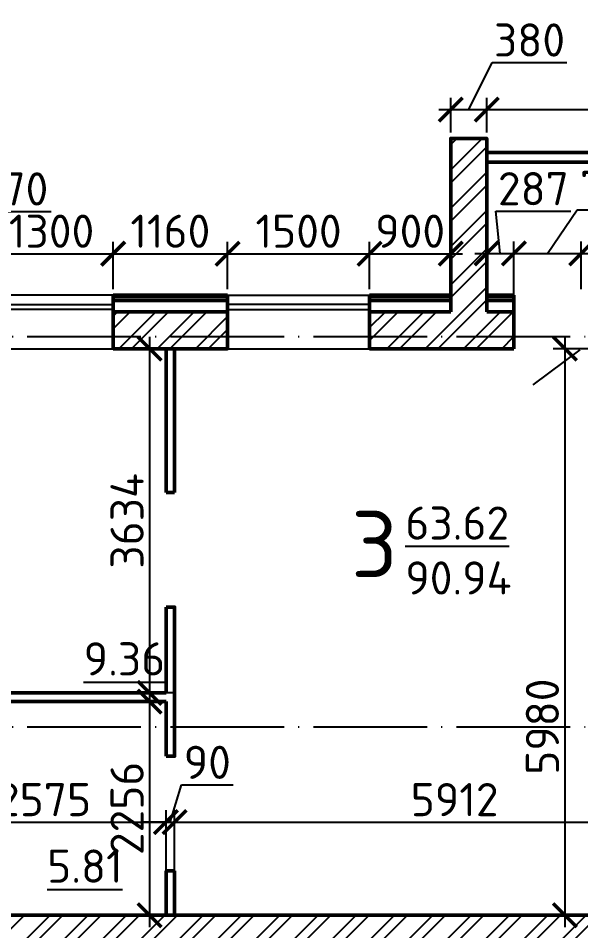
# Model space of a CAD drawing. Header units: millimetres. Extents: x -121275 to -95372, y 16759 to 40426.
# Drawn here: x -118329 to -118269.6, y 39454.6 to 39551 of the extents above; entities that cross this region are included whole.
import ezdxf

# ---------------------------------------------------------------- set-up
doc = ezdxf.new("R2010")
doc.units = ezdxf.units.MM
doc.header["$LTSCALE"] = 0.5
doc.linetypes.add('ACAD_ISO04W100', pattern=[30, 24, -3, 0, -3])
for name, color, linetype in [('оси', 7, 'ACAD_ISO04W100'), ('размеры', 7, 'Continuous'), ('тонкие', 7, 'Continuous')]:
    doc.layers.add(name, color=color, linetype=linetype)
doc.layers.add('построения', color=6, linetype='Continuous', lineweight=25)
doc.layers.add('ТОНКИЕе', color=7, linetype='Continuous', lineweight=25)
doc.styles.add('Наклонный', font='isocpeur.ttf', dxfattribs={"height": 3.5})
doc.dimstyles.new('СТРОИТЕЛЬНЫЙ', dxfattribs={"dimtxt": 3.5, "dimasz": 2.5, "dimexe": 1.25, "dimexo": 0.625, "dimtad": 1, "dimdec": 0, "dimlfac": 100, "dimdsep": 46, "dimtxsty": 'Наклонный', "dimblk1": 'ARCHTICK', "dimblk2": 'ARCHTICK', "dimsah": 1, "dimcen": 0, "dimdle": 1.25, "dimadec": 0, "dimazin": 0, "dimtfac": 0.75, "dimtdec": 0, "dimtmove": 0, "dimatfit": 3, "dimldrblk": 'ARCHTICK', "dimfxl": 1, "dimtolj": 1, "dimtzin": 0, "dimarcsym": 0})
pattern_1 = [(45, (1722.8638, 1044.5907), (-2.02055763, 2.02055763), []), (45, (1724.2108, 1044.5907), (-2.02055763, 2.02055763), [])]

# ---------------------------------------------------------------- blocks, each defined once
blk = doc.blocks.new('_ArchTick')
at = {"color": 0, "linetype": 'ByBlock', "const_width": 0.15}
blk.add_lwpolyline([(-0.5, -0.5), (0.5, 0.5)], dxfattribs=at)
blk = doc.blocks.new('*D796')
at = {"layer": 'Defpoints', "color": 0, "transparency": 16777216}
for p in [(-118331.987, 39526.118), (-118339.153, 39519.99), (-118331.987, 39519.99)]:
    blk.add_point(p, dxfattribs=at)
at = {"layer": 'размеры', "color": 0, "lineweight": -2, "transparency": 16777216}
for p, q in [((-118335.57, 39526.118), (-118333.431, 39530.579)), ((-118333.431, 39530.579), (-118325.531, 39530.579)), ((-118339.153, 39520.615), (-118339.153, 39527.368)), ((-118331.987, 39520.615), (-118331.987, 39527.368)), ((-118340.403, 39526.118), (-118330.737, 39526.118))]:
    blk.add_line(p, q, dxfattribs=at)
at = {"layer": 'размеры', "color": 0, "lineweight": -2, "transparency": 16777216, "xscale": 2.5, "yscale": 2.5, "zscale": 2.5, "rotation": 180}
blk.add_blockref('_ArchTick', (-118339.153, 39526.118), dxfattribs=at)
at = {"layer": 'размеры', "color": 0, "lineweight": -2, "transparency": 16777216, "xscale": 2.5, "yscale": 2.5, "zscale": 2.5}
blk.add_blockref('_ArchTick', (-118331.987, 39526.118), dxfattribs=at)
at = {"layer": 'размеры', "color": 0, "transparency": 16777216, "insert": (-118329.481, 39532.954), "char_height": 3.5, "attachment_point": 5, "style": 'Наклонный'}
blk.add_mtext('\\A1;770', dxfattribs=at)
blk = doc.blocks.new('*D797')
at = {"layer": 'Defpoints', "color": 0, "transparency": 16777216}
for p in [(-118318.987, 39526.118), (-118318.987, 39521.74), (-118331.987, 39519.99)]:
    blk.add_point(p, dxfattribs=at)
at = {"layer": 'размеры', "color": 0, "lineweight": -2, "transparency": 16777216}
for p, q in [((-118331.987, 39520.615), (-118331.987, 39527.368)), ((-118318.987, 39522.365), (-118318.987, 39527.368)), ((-118333.237, 39526.118), (-118317.737, 39526.118))]:
    blk.add_line(p, q, dxfattribs=at)
at = {"layer": 'размеры', "color": 0, "lineweight": -2, "transparency": 16777216, "xscale": 2.5, "yscale": 2.5, "zscale": 2.5, "rotation": 180}
blk.add_blockref('_ArchTick', (-118331.987, 39526.118), dxfattribs=at)
at = {"layer": 'размеры', "color": 0, "lineweight": -2, "transparency": 16777216, "xscale": 2.5, "yscale": 2.5, "zscale": 2.5}
blk.add_blockref('_ArchTick', (-118318.987, 39526.118), dxfattribs=at)
at = {"layer": 'размеры', "color": 0, "transparency": 16777216, "insert": (-118325.487, 39528.493), "char_height": 3.5, "attachment_point": 5, "style": 'Наклонный'}
blk.add_mtext('\\A1;1300', dxfattribs=at)
blk = doc.blocks.new('*D798')
at = {"layer": 'Defpoints', "color": 0, "transparency": 16777216}
for p in [(-118306.914, 39526.118), (-118318.987, 39521.74), (-118306.914, 39521.74)]:
    blk.add_point(p, dxfattribs=at)
at = {"layer": 'размеры', "color": 0, "lineweight": -2, "transparency": 16777216}
for p, q in [((-118318.987, 39522.365), (-118318.987, 39527.368)), ((-118306.914, 39522.365), (-118306.914, 39527.368)), ((-118320.237, 39526.118), (-118305.664, 39526.118))]:
    blk.add_line(p, q, dxfattribs=at)
at = {"layer": 'размеры', "color": 0, "lineweight": -2, "transparency": 16777216, "xscale": 2.5, "yscale": 2.5, "zscale": 2.5, "rotation": 180}
blk.add_blockref('_ArchTick', (-118318.987, 39526.118), dxfattribs=at)
at = {"layer": 'размеры', "color": 0, "lineweight": -2, "transparency": 16777216, "xscale": 2.5, "yscale": 2.5, "zscale": 2.5}
blk.add_blockref('_ArchTick', (-118306.914, 39526.118), dxfattribs=at)
at = {"layer": 'размеры', "color": 0, "transparency": 16777216, "insert": (-118312.95, 39528.493), "char_height": 3.5, "attachment_point": 5, "style": 'Наклонный'}
blk.add_mtext('\\A1;1160', dxfattribs=at)
blk = doc.blocks.new('*D799')
at = {"layer": 'Defpoints', "color": 0, "transparency": 16777216}
for p in [(-118291.914, 39526.118), (-118306.914, 39521.74), (-118291.914, 39521.74)]:
    blk.add_point(p, dxfattribs=at)
at = {"layer": 'размеры', "color": 0, "lineweight": -2, "transparency": 16777216}
for p, q in [((-118306.914, 39522.365), (-118306.914, 39527.368)), ((-118291.914, 39522.365), (-118291.914, 39527.368)), ((-118308.164, 39526.118), (-118290.664, 39526.118))]:
    blk.add_line(p, q, dxfattribs=at)
at = {"layer": 'размеры', "color": 0, "lineweight": -2, "transparency": 16777216, "xscale": 2.5, "yscale": 2.5, "zscale": 2.5, "rotation": 180}
blk.add_blockref('_ArchTick', (-118306.914, 39526.118), dxfattribs=at)
at = {"layer": 'размеры', "color": 0, "lineweight": -2, "transparency": 16777216, "xscale": 2.5, "yscale": 2.5, "zscale": 2.5}
blk.add_blockref('_ArchTick', (-118291.914, 39526.118), dxfattribs=at)
at = {"layer": 'размеры', "color": 0, "transparency": 16777216, "insert": (-118299.414, 39528.493), "char_height": 3.5, "attachment_point": 5, "style": 'Наклонный'}
blk.add_mtext('\\A1;1500', dxfattribs=at)
blk = doc.blocks.new('*D800')
at = {"layer": 'Defpoints', "color": 0, "transparency": 16777216}
for p in [(-118283.353, 39526.118), (-118291.914, 39521.74), (-118283.353, 39521.74)]:
    blk.add_point(p, dxfattribs=at)
at = {"layer": 'размеры', "color": 0, "lineweight": -2, "transparency": 16777216}
for p, q in [((-118291.914, 39522.365), (-118291.914, 39527.368)), ((-118283.353, 39522.365), (-118283.353, 39527.368)), ((-118293.164, 39526.118), (-118282.103, 39526.118))]:
    blk.add_line(p, q, dxfattribs=at)
at = {"layer": 'размеры', "color": 0, "lineweight": -2, "transparency": 16777216, "xscale": 2.5, "yscale": 2.5, "zscale": 2.5, "rotation": 180}
blk.add_blockref('_ArchTick', (-118291.914, 39526.118), dxfattribs=at)
at = {"layer": 'размеры', "color": 0, "lineweight": -2, "transparency": 16777216, "xscale": 2.5, "yscale": 2.5, "zscale": 2.5}
blk.add_blockref('_ArchTick', (-118283.353, 39526.118), dxfattribs=at)
at = {"layer": 'размеры', "color": 0, "transparency": 16777216, "insert": (-118287.633, 39528.493), "char_height": 3.5, "attachment_point": 5, "style": 'Наклонный'}
blk.add_mtext('\\A1;900', dxfattribs=at)
blk = doc.blocks.new('*D801')
at = {"layer": 'Defpoints', "color": 0, "transparency": 16777216}
for p in [(-118279.553, 39541.328), (-118283.353, 39538.29), (-118279.553, 39538.29)]:
    blk.add_point(p, dxfattribs=at)
at = {"layer": 'размеры', "color": 0, "lineweight": -2, "transparency": 16777216}
for p, q in [((-118281.453, 39541.328), (-118278.987, 39546.3)), ((-118278.987, 39546.3), (-118271.087, 39546.3)), ((-118283.353, 39538.915), (-118283.353, 39542.578)), ((-118279.553, 39538.915), (-118279.553, 39542.578)), ((-118284.603, 39541.328), (-118278.303, 39541.328))]:
    blk.add_line(p, q, dxfattribs=at)
at = {"layer": 'размеры', "color": 0, "lineweight": -2, "transparency": 16777216, "xscale": 2.5, "yscale": 2.5, "zscale": 2.5, "rotation": 180}
blk.add_blockref('_ArchTick', (-118283.353, 39541.328), dxfattribs=at)
at = {"layer": 'размеры', "color": 0, "lineweight": -2, "transparency": 16777216, "xscale": 2.5, "yscale": 2.5, "zscale": 2.5}
blk.add_blockref('_ArchTick', (-118279.553, 39541.328), dxfattribs=at)
at = {"layer": 'размеры', "color": 0, "transparency": 16777216, "insert": (-118275.037, 39548.675), "char_height": 3.5, "attachment_point": 5, "style": 'Наклонный'}
blk.add_mtext('\\A1;380', dxfattribs=at)
blk = doc.blocks.new('*D802')
at = {"layer": 'Defpoints', "color": 0, "transparency": 16777216}
for p in [(-118219.353, 39541.328), (-118279.553, 39538.29), (-118219.353, 39538.29)]:
    blk.add_point(p, dxfattribs=at)
at = {"layer": 'размеры', "color": 0, "lineweight": -2, "transparency": 16777216}
for p, q in [((-118279.553, 39538.915), (-118279.553, 39542.578)), ((-118219.353, 39538.915), (-118219.353, 39542.578)), ((-118280.803, 39541.328), (-118218.103, 39541.328))]:
    blk.add_line(p, q, dxfattribs=at)
at = {"layer": 'размеры', "color": 0, "lineweight": -2, "transparency": 16777216, "xscale": 2.5, "yscale": 2.5, "zscale": 2.5, "rotation": 180}
blk.add_blockref('_ArchTick', (-118279.553, 39541.328), dxfattribs=at)
at = {"layer": 'размеры', "color": 0, "lineweight": -2, "transparency": 16777216, "xscale": 2.5, "yscale": 2.5, "zscale": 2.5}
blk.add_blockref('_ArchTick', (-118219.353, 39541.328), dxfattribs=at)
at = {"layer": 'размеры', "color": 0, "transparency": 16777216, "insert": (-118249.453, 39543.703), "char_height": 3.5, "attachment_point": 5, "style": 'Наклонный'}
blk.add_mtext('\\A1;6020', dxfattribs=at)
blk = doc.blocks.new('*D835')
at = {"layer": 'Defpoints', "color": 0, "transparency": 16777216}
for p in [(-118276.683, 39526.151), (-118279.553, 39519.99), (-118276.683, 39519.99)]:
    blk.add_point(p, dxfattribs=at)
at = {"layer": 'размеры', "color": 0, "lineweight": -2, "transparency": 16777216}
for p, q in [((-118278.118, 39526.151), (-118278.577, 39530.604)), ((-118278.577, 39530.604), (-118270.677, 39530.604)), ((-118279.553, 39520.615), (-118279.553, 39527.401)), ((-118276.683, 39520.615), (-118276.683, 39527.401)), ((-118280.803, 39526.151), (-118275.433, 39526.151))]:
    blk.add_line(p, q, dxfattribs=at)
at = {"layer": 'размеры', "color": 0, "lineweight": -2, "transparency": 16777216, "xscale": 2.5, "yscale": 2.5, "zscale": 2.5, "rotation": 180}
blk.add_blockref('_ArchTick', (-118279.553, 39526.151), dxfattribs=at)
at = {"layer": 'размеры', "color": 0, "lineweight": -2, "transparency": 16777216, "xscale": 2.5, "yscale": 2.5, "zscale": 2.5}
blk.add_blockref('_ArchTick', (-118276.683, 39526.151), dxfattribs=at)
at = {"layer": 'размеры', "color": 0, "transparency": 16777216, "insert": (-118274.627, 39532.979), "char_height": 3.5, "attachment_point": 5, "style": 'Наклонный'}
blk.add_mtext('\\A1;287', dxfattribs=at)
blk = doc.blocks.new('*D836')
at = {"layer": 'Defpoints', "color": 0, "transparency": 16777216}
for p in [(-118269.583, 39526.151), (-118269.583, 39521.74), (-118276.683, 39519.99)]:
    blk.add_point(p, dxfattribs=at)
at = {"layer": 'размеры', "color": 0, "lineweight": -2, "transparency": 16777216}
for p, q in [((-118273.133, 39526.151), (-118269.995, 39530.753)), ((-118269.995, 39530.753), (-118262.795, 39530.753)), ((-118276.683, 39520.615), (-118276.683, 39527.401)), ((-118269.583, 39522.365), (-118269.583, 39527.401)), ((-118277.933, 39526.151), (-118268.333, 39526.151))]:
    blk.add_line(p, q, dxfattribs=at)
at = {"layer": 'размеры', "color": 0, "lineweight": -2, "transparency": 16777216, "xscale": 2.5, "yscale": 2.5, "zscale": 2.5, "rotation": 180}
blk.add_blockref('_ArchTick', (-118276.683, 39526.151), dxfattribs=at)
at = {"layer": 'размеры', "color": 0, "lineweight": -2, "transparency": 16777216, "xscale": 2.5, "yscale": 2.5, "zscale": 2.5}
blk.add_blockref('_ArchTick', (-118269.583, 39526.151), dxfattribs=at)
at = {"layer": 'размеры', "color": 0, "transparency": 16777216, "insert": (-118266.395, 39533.128), "char_height": 3.5, "attachment_point": 5, "style": 'Наклонный'}
blk.add_mtext('\\A1;710', dxfattribs=at)
blk = doc.blocks.new('*D837')
at = {"layer": 'Defpoints', "color": 0, "transparency": 16777216}
for p in [(-118260.9, 39526.151), (-118269.583, 39521.74), (-118260.9, 39521.74)]:
    blk.add_point(p, dxfattribs=at)
at = {"layer": 'размеры', "color": 0, "lineweight": -2, "transparency": 16777216}
for p, q in [((-118269.583, 39522.365), (-118269.583, 39527.401)), ((-118260.9, 39522.365), (-118260.9, 39527.401)), ((-118270.833, 39526.151), (-118259.65, 39526.151))]:
    blk.add_line(p, q, dxfattribs=at)
at = {"layer": 'размеры', "color": 0, "lineweight": -2, "transparency": 16777216, "xscale": 2.5, "yscale": 2.5, "zscale": 2.5, "rotation": 180}
blk.add_blockref('_ArchTick', (-118269.583, 39526.151), dxfattribs=at)
at = {"layer": 'размеры', "color": 0, "lineweight": -2, "transparency": 16777216, "xscale": 2.5, "yscale": 2.5, "zscale": 2.5}
blk.add_blockref('_ArchTick', (-118260.9, 39526.151), dxfattribs=at)
at = {"layer": 'размеры', "color": 0, "transparency": 16777216, "insert": (-118265.241, 39528.526), "char_height": 3.5, "attachment_point": 5, "style": 'Наклонный'}
blk.add_mtext('\\A1;868', dxfattribs=at)
blk = doc.blocks.new('*D872')
at = {"layer": 'Defpoints', "color": 0, "transparency": 16777216}
for p in [(-118312.503, 39466.116), (-118253.381, 39466.116), (-118253.381, 39456.29)]:
    blk.add_point(p, dxfattribs=at)
at = {"layer": 'размеры', "color": 0, "lineweight": -2, "transparency": 16777216}
for p, q in [((-118312.503, 39466.741), (-118312.503, 39467.366)), ((-118253.381, 39456.915), (-118253.381, 39467.366)), ((-118313.753, 39466.116), (-118252.131, 39466.116))]:
    blk.add_line(p, q, dxfattribs=at)
at = {"layer": 'размеры', "color": 0, "lineweight": -2, "transparency": 16777216, "xscale": 2.5, "yscale": 2.5, "zscale": 2.5, "rotation": 180}
blk.add_blockref('_ArchTick', (-118312.503, 39466.116), dxfattribs=at)
at = {"layer": 'размеры', "color": 0, "lineweight": -2, "transparency": 16777216, "xscale": 2.5, "yscale": 2.5, "zscale": 2.5}
blk.add_blockref('_ArchTick', (-118253.381, 39466.116), dxfattribs=at)
at = {"layer": 'размеры', "color": 0, "transparency": 16777216, "insert": (-118282.942, 39468.491), "char_height": 3.5, "attachment_point": 5, "style": 'Наклонный'}
blk.add_mtext('\\A1;5912', dxfattribs=at)
blk = doc.blocks.new('*D886')
at = {"layer": 'Defpoints', "color": 0, "transparency": 16777216}
for p in [(-118313.403, 39466.116), (-118339.153, 39456.29), (-118313.403, 39456.29)]:
    blk.add_point(p, dxfattribs=at)
at = {"layer": 'размеры', "color": 0, "lineweight": -2, "transparency": 16777216}
for p, q in [((-118339.153, 39456.915), (-118339.153, 39467.366)), ((-118313.403, 39456.915), (-118313.403, 39467.366)), ((-118340.403, 39466.116), (-118312.153, 39466.116))]:
    blk.add_line(p, q, dxfattribs=at)
at = {"layer": 'размеры', "color": 0, "lineweight": -2, "transparency": 16777216, "xscale": 2.5, "yscale": 2.5, "zscale": 2.5, "rotation": 180}
blk.add_blockref('_ArchTick', (-118339.153, 39466.116), dxfattribs=at)
at = {"layer": 'размеры', "color": 0, "lineweight": -2, "transparency": 16777216, "xscale": 2.5, "yscale": 2.5, "zscale": 2.5}
blk.add_blockref('_ArchTick', (-118313.403, 39466.116), dxfattribs=at)
at = {"layer": 'размеры', "color": 0, "transparency": 16777216, "insert": (-118326.278, 39468.491), "char_height": 3.5, "attachment_point": 5, "style": 'Наклонный'}
blk.add_mtext('\\A1;2575', dxfattribs=at)
blk = doc.blocks.new('*D887')
at = {"layer": 'Defpoints', "color": 0, "transparency": 16777216}
for p in [(-118312.503, 39466.116), (-118313.403, 39456.29), (-118312.503, 39456.29)]:
    blk.add_point(p, dxfattribs=at)
at = {"layer": 'размеры', "color": 0, "lineweight": -2, "transparency": 16777216}
for p, q in [((-118312.953, 39466.116), (-118311.771, 39470.053)), ((-118311.771, 39470.053), (-118306.321, 39470.053)), ((-118313.403, 39456.915), (-118313.403, 39467.366)), ((-118312.503, 39456.915), (-118312.503, 39467.366)), ((-118313.403, 39466.116), (-118315.903, 39466.116)), ((-118313.403, 39466.116), (-118312.503, 39466.116)), ((-118313.403, 39466.116), (-118312.503, 39466.116)), ((-118312.503, 39466.116), (-118310.003, 39466.116))]:
    blk.add_line(p, q, dxfattribs=at)
at = {"layer": 'размеры', "color": 0, "lineweight": -2, "transparency": 16777216, "xscale": 2.5, "yscale": 2.5, "zscale": 2.5}
blk.add_blockref('_ArchTick', (-118313.403, 39466.116), dxfattribs=at)
at = {"layer": 'размеры', "color": 0, "lineweight": -2, "transparency": 16777216, "xscale": 2.5, "yscale": 2.5, "zscale": 2.5, "rotation": 180}
blk.add_blockref('_ArchTick', (-118312.503, 39466.116), dxfattribs=at)
at = {"layer": 'размеры', "color": 0, "transparency": 16777216, "insert": (-118309.046, 39472.428), "char_height": 3.5, "attachment_point": 5, "style": 'Наклонный'}
blk.add_mtext('\\A1;90', dxfattribs=at)
blk = doc.blocks.new('*D916')
at = {"layer": 'Defpoints', "color": 0, "transparency": 16777216}
for p in [(-118313.403, 39478.846), (-118315.142, 39456.29), (-118313.403, 39456.29)]:
    blk.add_point(p, dxfattribs=at)
at = {"layer": 'размеры', "color": 0, "lineweight": -2, "transparency": 16777216}
for p, q in [((-118315.142, 39480.096), (-118315.142, 39455.04)), ((-118314.028, 39478.846), (-118316.392, 39478.846)), ((-118314.028, 39456.29), (-118316.392, 39456.29))]:
    blk.add_line(p, q, dxfattribs=at)
at = {"layer": 'размеры', "color": 0, "lineweight": -2, "transparency": 16777216, "xscale": 2.5, "yscale": 2.5, "zscale": 2.5}
for p, rotation in [((-118315.142, 39478.846), 90), ((-118315.142, 39456.29), 270)]:
    blk.add_blockref('_ArchTick', p, dxfattribs=dict(at, rotation=rotation))
at = {"layer": 'размеры', "color": 0, "transparency": 16777216, "insert": (-118317.517, 39467.568), "char_height": 3.5, "attachment_point": 5, "rotation": 90, "style": 'Наклонный'}
blk.add_mtext('\\A1;2256', dxfattribs=at)
blk = doc.blocks.new('*D920')
at = {"layer": 'Defpoints', "color": 0, "transparency": 16777216}
for p in [(-118311.862, 39516.09), (-118315.142, 39479.746), (-118311.862, 39479.746)]:
    blk.add_point(p, dxfattribs=at)
at = {"layer": 'размеры', "color": 0, "lineweight": -2, "transparency": 16777216}
for p, q in [((-118315.142, 39517.34), (-118315.142, 39478.496)), ((-118312.487, 39516.09), (-118316.392, 39516.09)), ((-118312.487, 39479.746), (-118316.392, 39479.746))]:
    blk.add_line(p, q, dxfattribs=at)
at = {"layer": 'размеры', "color": 0, "lineweight": -2, "transparency": 16777216, "xscale": 2.5, "yscale": 2.5, "zscale": 2.5}
for p, rotation in [((-118315.142, 39516.09), 90), ((-118315.142, 39479.746), 270)]:
    blk.add_blockref('_ArchTick', p, dxfattribs=dict(at, rotation=rotation))
at = {"layer": 'размеры', "color": 0, "transparency": 16777216, "insert": (-118317.517, 39497.918), "char_height": 3.5, "attachment_point": 5, "rotation": 90, "style": 'Наклонный'}
blk.add_mtext('\\A1;3634', dxfattribs=at)
blk = doc.blocks.new('*D921')
at = {"layer": 'Defpoints', "color": 0, "transparency": 16777216}
for p in [(-118253.777, 39516.091), (-118271.3, 39456.29), (-118253.381, 39456.29)]:
    blk.add_point(p, dxfattribs=at)
at = {"layer": 'размеры', "color": 0, "lineweight": -2, "transparency": 16777216}
for p, q in [((-118271.3, 39517.341), (-118271.3, 39455.04)), ((-118254.402, 39516.091), (-118272.55, 39516.091)), ((-118254.006, 39456.29), (-118272.55, 39456.29))]:
    blk.add_line(p, q, dxfattribs=at)
at = {"layer": 'размеры', "color": 0, "lineweight": -2, "transparency": 16777216, "xscale": 2.5, "yscale": 2.5, "zscale": 2.5}
for p, rotation in [((-118271.3, 39516.091), 90), ((-118271.3, 39456.29), 270)]:
    blk.add_blockref('_ArchTick', p, dxfattribs=dict(at, rotation=rotation))
at = {"layer": 'размеры', "color": 0, "transparency": 16777216, "insert": (-118273.675, 39476.19), "char_height": 3.5, "attachment_point": 5, "rotation": 90, "style": 'Наклонный'}
blk.add_mtext('\\A1;5980', dxfattribs=at)

msp = doc.modelspace()

# ---------------------------------------------------------------- hatches: boundary and pattern name
at = {"layer": 'тонкие', "transparency": 33554687}
h = msp.add_hatch(dxfattribs=at)
h.set_pattern_fill('ANSI32', scale=0.3)
h.set_pattern_definition(pattern_1)
h.paths.add_polyline_path([(-118306.914, 39519.99), (-118318.987, 39519.99), (-118318.987, 39517.39), (-118306.914, 39517.39)])
h.paths.add_polyline_path([(-118306.914, 39517.39), (-118318.987, 39517.39), (-118318.987, 39516.09), (-118306.914, 39516.09)])
h.paths.add_polyline_path([(-118276.683, 39517.39), (-118291.914, 39517.39), (-118291.914, 39516.091), (-118276.683, 39516.091)])
h.paths.add_polyline_path([(-118276.683, 39519.99), (-118279.553, 39519.99), (-118279.553, 39538.29), (-118283.353, 39538.29), (-118283.353, 39519.99), (-118291.914, 39519.99), (-118291.914, 39517.39), (-118276.683, 39517.39)])
h.paths.add_polyline_path([(-118241.029, 39519.99), (-118260.883, 39519.99), (-118260.883, 39517.39), (-118241.029, 39517.39)])
h.paths.add_polyline_path([(-118241.029, 39517.39), (-118260.883, 39517.39), (-118260.883, 39516.091), (-118253.777, 39516.091), (-118253.777, 39516.091), (-118252.877, 39516.091), (-118241.029, 39516.091)])
h.paths.add_polyline_path([(-118218.153, 39517.39), (-118225.229, 39517.39), (-118225.229, 39516.092), (-118218.352, 39516.092), (-118218.153, 39516.092)], flags=16)
h.paths.add_polyline_path([(-118218.153, 39534.29), (-118219.353, 39534.29), (-118219.353, 39519.99), (-118225.229, 39519.99), (-118225.229, 39517.39), (-118218.153, 39517.39)], flags=16)
h.paths.add_polyline_path([(-118214.353, 39519.99), (-118215.553, 39519.99), (-118215.553, 39534.29), (-118218.153, 39534.29), (-118218.153, 39517.39), (-118214.353, 39517.39)], flags=17)
h.paths.add_polyline_path([(-118214.353, 39517.108), (-118214.353, 39517.39), (-118214.353, 39519.99), (-118215.553, 39519.99), (-118215.553, 39534.29), (-118218.153, 39534.29), (-118219.353, 39534.29), (-118219.353, 39519.99), (-118225.229, 39519.99), (-118225.229, 39517.39), (-118225.229, 39516.092), (-118218.352, 39516.092), (-118218.152, 39516.092), (-118218.152, 39456.29), (-118235.09, 39456.29), (-118235.09, 39454.39), (-118214.353, 39454.39)])
h.paths.add_polyline_path([(-118218.153, 39454.39), (-118235.09, 39454.39), (-118235.09, 39452.49), (-118234.19, 39452.49), (-118218.153, 39452.49)])
h.paths.add_polyline_path([(-118214.353, 39454.39), (-118218.153, 39454.39), (-118218.153, 39452.49), (-118218.152, 39452.49), (-118218.151, 39383.59), (-118218.153, 39382.39), (-118214.353, 39382.39)])
h.paths.add_polyline_path([(-118214.353, 39382.39), (-118222.909, 39382.39), (-118222.909, 39379.79), (-118218.153, 39379.79), (-118214.353, 39379.79)])
h = msp.add_hatch(dxfattribs=at)
h.set_pattern_fill('ANSI32', scale=0.3)
h.set_pattern_definition(pattern_1)
h.paths.add_polyline_path([(-118371.953, 39476.19), (-118392.353, 39476.19), (-118392.353, 39473.69), (-118371.953, 39473.69)])
h.paths.add_polyline_path([(-118392.353, 39476.19), (-118394.954, 39476.19), (-118394.954, 39473.69), (-118392.353, 39473.69)])
h.paths.add_polyline_path([(-118360.902, 39476.19), (-118370.053, 39476.19), (-118370.053, 39473.69), (-118360.902, 39473.69)])
h.paths.add_polyline_path([(-118360.902, 39477.49), (-118368.153, 39477.49), (-118368.153, 39517.39), (-118370.053, 39517.39), (-118370.053, 39476.19), (-118360.902, 39476.19)])
h.paths.add_polyline_path([(-118370.053, 39476.19), (-118371.953, 39476.19), (-118371.953, 39473.69), (-118370.053, 39473.69)])
h.paths.add_polyline_path([(-118342.453, 39476.19), (-118348.802, 39476.19), (-118348.802, 39473.69), (-118342.953, 39473.69), (-118342.953, 39471.064), (-118342.453, 39471.064)])
h.paths.add_polyline_path([(-118339.153, 39476.19), (-118342.453, 39476.19), (-118342.453, 39471.064), (-118339.153, 39471.064)])
h.paths.add_polyline_path([(-118342.453, 39517.39), (-118342.953, 39517.39), (-118342.953, 39516.09), (-118342.953, 39477.49), (-118348.802, 39477.49), (-118348.802, 39476.19), (-118342.453, 39476.19)])
h.paths.add_polyline_path([(-118339.153, 39516.09), (-118331.987, 39516.09), (-118331.987, 39517.39), (-118342.453, 39517.39), (-118342.453, 39476.19), (-118339.153, 39476.19)])
h.paths.add_polyline_path([(-118432.353, 39454.39), (-118485.253, 39454.39), (-118485.253, 39452.49), (-118432.353, 39452.49)])
h.paths.add_polyline_path([(-118432.353, 39456.29), (-118434.253, 39456.29), (-118485.253, 39456.29), (-118485.253, 39454.39), (-118432.353, 39454.39)])
h.paths.add_polyline_path([(-118359.453, 39454.39), (-118370.053, 39454.39), (-118370.053, 39452.49), (-118366.179, 39452.49), (-118359.453, 39452.49)])
h.paths.add_polyline_path([(-118359.453, 39456.29), (-118370.053, 39456.29), (-118370.053, 39454.39), (-118359.453, 39454.39)])
h.paths.add_polyline_path([(-118370.053, 39456.29), (-118371.953, 39456.29), (-118371.953, 39454.39), (-118370.053, 39454.39)])
h.paths.add_polyline_path([(-118370.053, 39454.39), (-118371.953, 39454.39), (-118371.953, 39452.49), (-118370.053, 39452.49)])
h.paths.add_polyline_path([(-118342.453, 39454.39), (-118349.353, 39454.39), (-118349.353, 39452.49), (-118344.353, 39452.49), (-118344.353, 39448.561), (-118342.453, 39448.561)])
h.paths.add_polyline_path([(-118342.453, 39460.964), (-118342.953, 39460.964), (-118342.953, 39456.29), (-118349.353, 39456.29), (-118349.353, 39454.39), (-118342.453, 39454.39)])
h.paths.add_polyline_path([(-118340.553, 39452.49), (-118247.19, 39452.49), (-118247.19, 39454.39), (-118342.453, 39454.39), (-118342.453, 39448.561), (-118340.553, 39448.561)])
h.paths.add_polyline_path([(-118247.19, 39456.29), (-118339.153, 39456.29), (-118339.153, 39460.964), (-118342.453, 39460.964), (-118342.453, 39454.39), (-118247.19, 39454.39)])
h.paths.add_polyline_path([(-118414.453, 39517.39), (-118416.353, 39517.39), (-118416.353, 39477.69), (-118414.453, 39477.69)])
h.paths.add_polyline_path([(-118412.553, 39517.39), (-118414.453, 39517.39), (-118414.453, 39477.69), (-118412.553, 39477.69)])
h.paths.add_polyline_path([(-118414.453, 39528.99), (-118416.353, 39528.99), (-118416.353, 39517.39), (-118414.453, 39517.39)])
h.paths.add_polyline_path([(-118412.553, 39528.99), (-118414.453, 39528.99), (-118414.453, 39517.39), (-118412.553, 39517.39)])
h.paths.add_polyline_path([(-118371.953, 39517.39), (-118371.953, 39476.19), (-118370.053, 39476.19), (-118370.053, 39517.39)])

# ---------------------------------------------------------------- linework, layer by layer
at = {"layer": 'оси', "color": 7}
for points in [[(-118494.149, 39517.39), (-118203.513, 39517.39)], [(-118494.149, 39476.19), (-118203.513, 39476.19)]]:
    msp.add_lwpolyline(points, dxfattribs=at)
at = {"layer": 'построения', "color": 7, "lineweight": 50}
for points in [[(-118306.914, 39519.99), (-118318.987, 39519.99)], [(-118283.353, 39519.99), (-118291.914, 39519.99)], [(-118276.683, 39519.99), (-118279.553, 39519.99)], [(-118306.914, 39516.09), (-118318.987, 39516.09)], [(-118276.683, 39516.091), (-118291.914, 39516.091)], [(-118247.19, 39456.29), (-118339.153, 39456.29)]]:
    msp.add_lwpolyline(points, dxfattribs=at)
at = {"layer": 'ТОНКИЕе', "color": 7, "lineweight": 50}
for points in [[(-118283.353, 39519.99), (-118283.353, 39538.29), (-118279.553, 39538.29), (-118279.553, 39519.99)], [(-118279.553, 39538.29), (-118279.553, 39535.79), (-118219.353, 39535.79), (-118219.353, 39536.79), (-118279.553, 39536.79)], [(-118318.987, 39516.09), (-118318.987, 39521.74)], [(-118318.987, 39521.74), (-118306.914, 39521.74)], [(-118318.987, 39521.59), (-118306.914, 39521.59)], [(-118306.914, 39521.74), (-118306.914, 39516.09), (-118306.914, 39516.09)], [(-118291.914, 39516.09), (-118291.914, 39521.74)], [(-118291.914, 39521.74), (-118283.353, 39521.74)], [(-118291.914, 39521.59), (-118283.353, 39521.59)], [(-118279.553, 39521.74), (-118276.683, 39521.74)], [(-118279.553, 39521.59), (-118276.683, 39521.59)], [(-118276.683, 39521.74), (-118276.683, 39516.091)], [(-118318.987, 39521.19), (-118306.914, 39521.19)], [(-118291.914, 39521.19), (-118283.353, 39521.19)], [(-118279.553, 39521.19), (-118276.683, 39521.19)], [(-118313.403, 39516.09), (-118312.503, 39516.09), (-118312.503, 39500.908)], [(-118313.403, 39500.908), (-118313.403, 39516.09)], [(-118313.403, 39500.908), (-118312.503, 39500.908)], [(-118313.403, 39479.746), (-118313.403, 39488.808)], [(-118312.503, 39488.808), (-118312.503, 39473.064)], [(-118339.153, 39479.746), (-118313.403, 39479.746)], [(-118339.153, 39479.746), (-118339.153, 39478.846), (-118313.403, 39478.846)], [(-118313.403, 39473.064), (-118313.403, 39478.846)], [(-118253.381, 39456.29), (-118313.403, 39456.29), (-118313.403, 39460.964)], [(-118313.403, 39460.964), (-118312.503, 39460.964)], [(-118312.503, 39460.964), (-118312.503, 39456.29)]]:
    msp.add_lwpolyline(points, dxfattribs=at)
at = {"layer": 'ТОНКИЕе', "color": 7}
for points in [[(-118318.987, 39521.74), (-118331.987, 39521.74)], [(-118331.987, 39521.74), (-118331.987, 39520.74), (-118318.987, 39520.74), (-118318.987, 39520.24), (-118331.987, 39520.24)], [(-118306.914, 39521.74), (-118291.914, 39521.74)], [(-118306.914, 39516.09), (-118291.914, 39516.09), (-118291.914, 39521.74), (-118291.914, 39520.74), (-118306.914, 39520.74), (-118306.914, 39520.24), (-118291.914, 39520.24)], [(-118331.987, 39516.09), (-118318.987, 39516.09)], [(-118274.663, 39512.282), (-118269.674, 39515.958)]]:
    msp.add_lwpolyline(points, dxfattribs=at)
at = {"layer": 'ТОНКИЕе', "color": 7, "lineweight": 50}
for points in [[(-118313.403, 39488.808), (-118312.503, 39488.808)], [(-118313.403, 39473.064), (-118312.503, 39473.064)]]:
    msp.add_lwpolyline(points, close=True, dxfattribs=at)

# ---------------------------------------------------------------- texts
at = {"color": 7, "char_height": 3.5, "attachment_point": 1, "style": 'Наклонный'}
for s, width, insert in [('{\\fISOCPEUR|b1|i0|c204|p34;\\L63.62}', 11, (-118288.145, 39499.433)), ('{\\fISOCPEUR|b1|i0|c204|p34;90.94}', 9, (-118288.145, 39493.64)), ('{\\fISOCPEUR|b1|i0|c204|p34;\\L9.36}', 11, (-118322.098, 39485.1)), ('{\\fISOCPEUR|b1|i0|c204|p34;\\L5.81}', 11, (-118325.958, 39463.218))]:
    msp.add_mtext_dynamic_manual_height_columns(s, width=width, gutter_width=35, heights=[0], dxfattribs=dict(at, insert=insert))
at = {"color": 7, "lineweight": 50, "insert": (-118293.877, 39498.966), "char_height": 3.5, "attachment_point": 1, "style": 'Наклонный'}
msp.add_mtext_dynamic_manual_height_columns('\\A1;{\\H2x;3} ', width=42.38036, gutter_width=35, heights=[0], dxfattribs=at)

# ---------------------------------------------------------------- dimensions: what is measured, and where the dimension line sits
at = {"layer": 'размеры', "color": 7}
for base, p1, p2, picture, middle in [((-118279.553, 39541.328), (-118283.353, 39538.29), (-118279.553, 39538.29), '*D801', (-118278.362, 39546.3)), ((-118276.683, 39526.151), (-118279.553, 39519.99), (-118276.683, 39519.99), '*D835', (-118277.952, 39530.604)), ((-118269.583, 39526.151), (-118276.683, 39519.99), (-118269.583, 39521.74), '*D836', (-118269.37, 39530.753))]:
    dim = msp.add_linear_dim(base=base, p1=p1, p2=p2, dimstyle='СТРОИТЕЛЬНЫЙ', override={"dimtmove": 1}, dxfattribs=at)
    dim.commit()
    dim.dimension.update_dxf_attribs({"geometry": picture, "text_midpoint": middle, "dimtype": 160})
for base, p1, p2, picture, middle in [((-118219.353, 39541.328), (-118279.553, 39538.29), (-118219.353, 39538.29), '*D802', (-118249.453, 39543.703)), ((-118318.987, 39526.118), (-118331.987, 39519.99), (-118318.987, 39521.74), '*D797', (-118325.487, 39528.493)), ((-118291.914, 39526.118), (-118306.914, 39521.74), (-118291.914, 39521.74), '*D799', (-118299.414, 39528.493)), ((-118260.9, 39526.151), (-118269.583, 39521.74), (-118260.9, 39521.74), '*D837', (-118265.241, 39528.526)), ((-118312.503, 39466.116), (-118313.403, 39456.29), (-118312.503, 39456.29), '*D887', (-118311.146, 39472.428)), ((-118313.403, 39466.116), (-118339.153, 39456.29), (-118313.403, 39456.29), '*D886', (-118326.278, 39468.491)), ((-118253.381, 39466.116), (-118312.503, 39466.116), (-118253.381, 39456.29), '*D872', (-118282.942, 39468.491))]:
    dim = msp.add_linear_dim(base=base, p1=p1, p2=p2, dimstyle='СТРОИТЕЛЬНЫЙ', override={"dimtmove": 1}, dxfattribs=at)
    dim.commit()
    dim.dimension.update_dxf_attribs({"geometry": picture, "text_midpoint": middle})
dim = msp.add_linear_dim(base=(-118331.987, 39526.118), p1=(-118339.153, 39519.99), p2=(-118331.987, 39519.99), text='770', dimstyle='СТРОИТЕЛЬНЫЙ', override={"dimtmove": 1}, dxfattribs=at)
dim.commit()
dim.dimension.update_dxf_attribs({"geometry": '*D796', "text_midpoint": (-118332.806, 39530.579), "dimtype": 160})
for base, p1, p2, text, picture, middle in [((-118306.914, 39526.118), (-118318.987, 39521.74), (-118306.914, 39521.74), '1160', '*D798', (-118312.95, 39528.493)), ((-118283.353, 39526.118), (-118291.914, 39521.74), (-118283.353, 39521.74), '900', '*D800', (-118287.633, 39528.493))]:
    dim = msp.add_linear_dim(base=base, p1=p1, p2=p2, text=text, dimstyle='СТРОИТЕЛЬНЫЙ', override={"dimtmove": 1}, dxfattribs=at)
    dim.commit()
    dim.dimension.update_dxf_attribs({"geometry": picture, "text_midpoint": middle})
for base, p1, p2, picture, middle in [((-118315.142, 39479.746), (-118311.862, 39516.09), (-118311.862, 39479.746), '*D920', (-118317.517, 39497.918)), ((-118315.142, 39456.29), (-118313.403, 39478.846), (-118313.403, 39456.29), '*D916', (-118317.517, 39467.568))]:
    dim = msp.add_linear_dim(base=base, p1=p1, p2=p2, angle=90, dimstyle='СТРОИТЕЛЬНЫЙ', dxfattribs=at)
    dim.commit()
    dim.dimension.update_dxf_attribs({"geometry": picture, "text_midpoint": middle})
dim = msp.add_linear_dim(base=(-118271.3, 39456.29), p1=(-118253.777, 39516.091), p2=(-118253.381, 39456.29), angle=90, dimstyle='СТРОИТЕЛЬНЫЙ', dxfattribs=at)
dim.commit()
dim.dimension.update_dxf_attribs({"geometry": '*D921', "text_midpoint": (-118271.3, 39476.19), "dimtype": 160})

doc.saveas('drawing.dxf')
